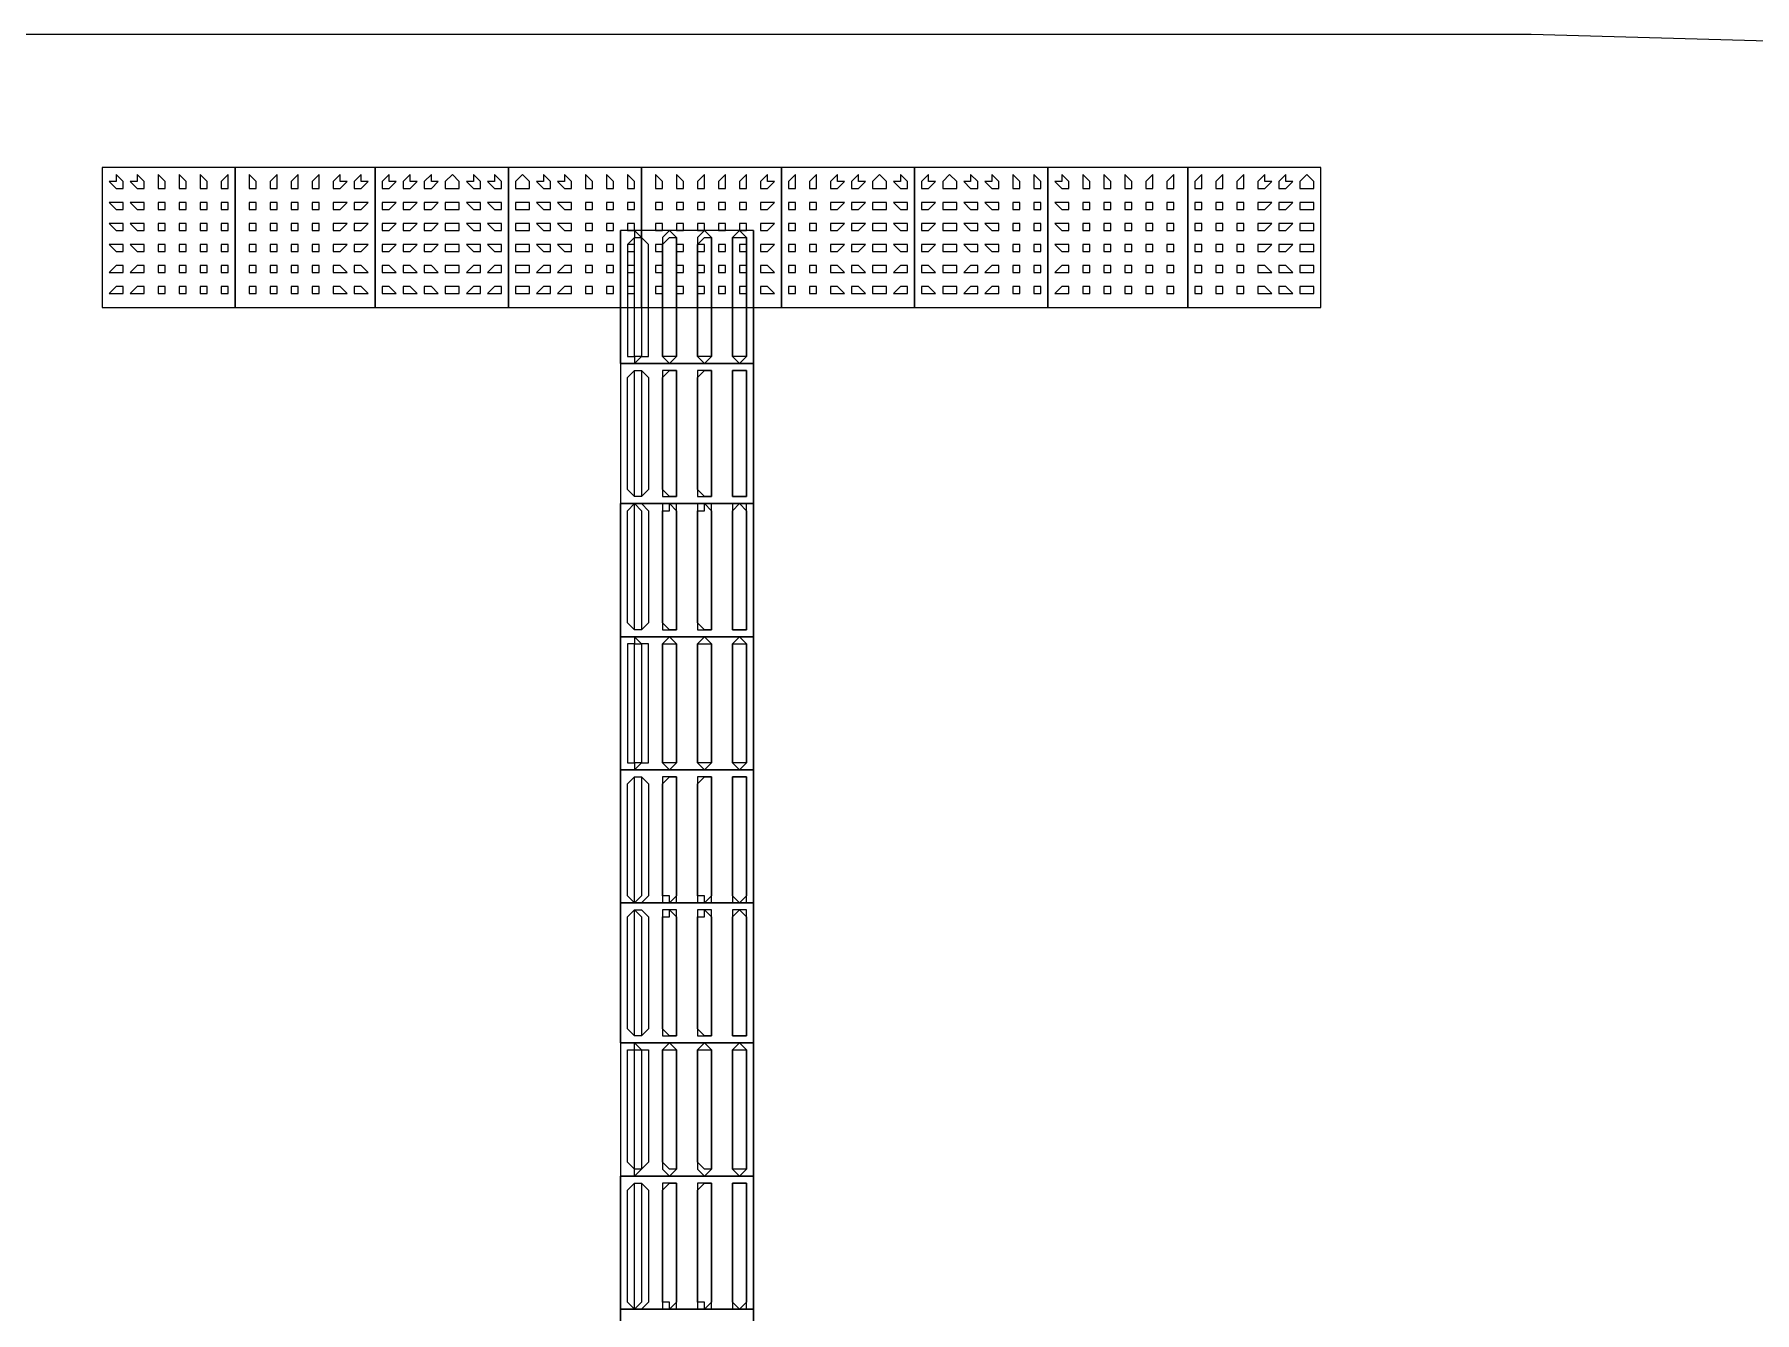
# Model space of a CAD drawing. Header units: millimetres. Extents: x -4011 to 126995, y -1911 to 106700.
# Drawn here: x 88715 to 92532, y 89821 to 92658 of the extents above; entities that cross this region are included whole.
import ezdxf

# ---------------------------------------------------------------- set-up
doc = ezdxf.new("R2010")
doc.units = ezdxf.units.MM
doc.layers.add('PDF_형상', color=7, linetype='Continuous')

msp = doc.modelspace()

# ---------------------------------------------------------------- linework, layer by layer
at = {"layer": 'PDF_형상', "lineweight": 5}
for points in [[(121803.1, 92456), (99124.3, 92456), (92036.3, 92658), (62751.3, 92658)], [(90310.9, 92222.8), (90310.9, 91927.5), (90015.5, 91927.5), (90015.5, 92222.8)], [(90310.9, 91927.5), (90310.9, 91616.6), (90310.9, 91321.2), (90015.5, 91321.2), (90015.5, 91616.6)], [(90015.5, 91927.5), (90015.5, 91616.6), (90310.9, 91616.6)], [(90310.9, 91321.2), (90310.9, 91025.9), (90015.5, 91025.9), (90015.5, 91321.2)], [(90310.9, 91025.9), (90310.9, 90730.6), (90015.5, 90730.6), (90015.5, 91025.9)], [(90310.9, 90730.6), (90310.9, 90419.7), (90015.5, 90419.7), (90015.5, 90730.6)], [(90310.9, 90419.7), (90310.9, 90124.4), (90310.9, 89829), (90015.5, 89829), (90015.5, 90124.4)], [(90015.5, 90419.7), (90015.5, 90124.4), (90310.9, 90124.4)], [(90310.9, 89829), (90310.9, 89518.1), (90015.5, 89518.1), (90015.5, 89829)]]:
    msp.add_lwpolyline(points, dxfattribs=at)
for points in [[(88865.3, 92051.8), (89160.6, 92051.8), (89160.6, 92362.7), (88865.3, 92362.7)], [(88911.9, 92331.6), (88896.4, 92347.1), (88896.4, 92331.6), (88880.8, 92331.6), (88896.4, 92316.1), (88911.9, 92316.1)], [(88958.5, 92331.6), (88943, 92347.1), (88943, 92331.6), (88927.5, 92331.6), (88943, 92316.1), (88958.5, 92316.1)], [(89005.2, 92331.6), (88989.6, 92347.1), (88989.6, 92331.6), (88989.6, 92316.1), (89005.2, 92316.1)], [(89051.8, 92331.6), (89036.3, 92347.1), (89036.3, 92331.6), (89036.3, 92316.1), (89051.8, 92316.1)], [(89098.4, 92331.6), (89082.9, 92347.1), (89082.9, 92331.6), (89082.9, 92316.1), (89098.4, 92316.1)], [(89145.1, 92331.6), (89145.1, 92347.1), (89129.5, 92331.6), (89129.5, 92316.1), (89145.1, 92316.1)], [(89160.6, 92051.8), (89471.5, 92051.8), (89471.5, 92362.7), (89160.6, 92362.7)], [(89207.2, 92331.6), (89191.7, 92347.1), (89191.7, 92331.6), (89191.7, 92316.1), (89207.2, 92316.1)], [(89253.9, 92331.6), (89253.9, 92347.1), (89238.3, 92331.6), (89238.3, 92316.1), (89253.9, 92316.1)], [(89300.5, 92331.6), (89300.5, 92347.1), (89285, 92331.6), (89285, 92316.1), (89300.5, 92316.1)], [(89347.1, 92331.6), (89347.1, 92347.1), (89331.6, 92331.6), (89331.6, 92316.1), (89347.1, 92316.1)], [(89409.3, 92331.6), (89393.8, 92331.6), (89393.8, 92347.1), (89378.2, 92331.6), (89378.2, 92316.1), (89393.8, 92316.1)], [(89456, 92331.6), (89440.4, 92331.6), (89440.4, 92347.1), (89424.9, 92331.6), (89424.9, 92316.1), (89440.4, 92316.1)], [(89471.5, 92051.8), (89766.8, 92051.8), (89766.8, 92362.7), (89471.5, 92362.7)], [(89518.1, 92331.6), (89502.6, 92331.6), (89502.6, 92347.1), (89487, 92331.6), (89487, 92316.1), (89502.6, 92316.1)], [(89564.8, 92331.6), (89549.2, 92331.6), (89549.2, 92347.1), (89533.7, 92331.6), (89533.7, 92316.1), (89549.2, 92316.1)], [(89611.4, 92331.6), (89595.9, 92331.6), (89595.9, 92347.1), (89580.3, 92331.6), (89580.3, 92316.1), (89595.9, 92316.1)], [(89658, 92331.6), (89642.5, 92347.1), (89626.9, 92331.6), (89626.9, 92316.1), (89642.5, 92316.1), (89658, 92316.1)], [(89704.7, 92331.6), (89689.1, 92347.1), (89689.1, 92331.6), (89673.6, 92331.6), (89689.1, 92316.1), (89704.7, 92316.1)], [(89751.3, 92331.6), (89735.7, 92347.1), (89735.7, 92331.6), (89720.2, 92331.6), (89735.7, 92316.1), (89751.3, 92316.1)], [(89766.8, 92051.8), (90062.2, 92051.8), (90062.2, 92362.7), (89766.8, 92362.7)], [(89813.5, 92331.6), (89797.9, 92347.1), (89782.4, 92331.6), (89782.4, 92316.1), (89797.9, 92316.1), (89813.5, 92316.1)], [(89860.1, 92331.6), (89844.6, 92347.1), (89844.6, 92331.6), (89829, 92331.6), (89844.6, 92316.1), (89860.1, 92316.1)], [(89906.7, 92331.6), (89891.2, 92347.1), (89891.2, 92331.6), (89875.6, 92331.6), (89891.2, 92316.1), (89906.7, 92316.1)], [(89953.4, 92331.6), (89937.8, 92347.1), (89937.8, 92331.6), (89937.8, 92316.1), (89953.4, 92316.1)], [(90000, 92331.6), (89984.5, 92347.1), (89984.5, 92331.6), (89984.5, 92316.1), (90000, 92316.1)], [(90046.6, 92331.6), (90031.1, 92347.1), (90031.1, 92331.6), (90031.1, 92316.1), (90046.6, 92316.1)], [(90062.2, 92051.8), (90373.1, 92051.8), (90373.1, 92362.7), (90062.2, 92362.7)], [(90108.8, 92331.6), (90093.3, 92347.1), (90093.3, 92331.6), (90093.3, 92316.1), (90108.8, 92316.1)], [(90155.4, 92331.6), (90139.9, 92347.1), (90139.9, 92331.6), (90139.9, 92316.1), (90155.4, 92316.1)], [(90202.1, 92331.6), (90202.1, 92347.1), (90186.5, 92331.6), (90186.5, 92316.1), (90202.1, 92316.1)], [(90248.7, 92331.6), (90248.7, 92347.1), (90233.2, 92331.6), (90233.2, 92316.1), (90248.7, 92316.1)], [(90295.3, 92331.6), (90295.3, 92347.1), (90279.8, 92331.6), (90279.8, 92316.1), (90295.3, 92316.1)], [(90357.5, 92331.6), (90342, 92331.6), (90342, 92347.1), (90326.4, 92331.6), (90326.4, 92316.1), (90342, 92316.1)], [(90373.1, 92051.8), (90668.4, 92051.8), (90668.4, 92362.7), (90373.1, 92362.7)], [(90404.1, 92331.6), (90404.1, 92347.1), (90388.6, 92331.6), (90388.6, 92316.1), (90404.1, 92316.1)], [(90450.8, 92331.6), (90450.8, 92347.1), (90435.2, 92331.6), (90435.2, 92316.1), (90450.8, 92316.1)], [(90513, 92331.6), (90497.4, 92331.6), (90497.4, 92347.1), (90481.9, 92331.6), (90481.9, 92316.1), (90497.4, 92316.1)], [(90559.6, 92331.6), (90544, 92331.6), (90544, 92347.1), (90528.5, 92331.6), (90528.5, 92316.1), (90544, 92316.1)], [(90606.2, 92331.6), (90590.7, 92347.1), (90575.1, 92331.6), (90575.1, 92316.1), (90590.7, 92316.1), (90606.2, 92316.1)], [(90652.8, 92331.6), (90637.3, 92347.1), (90637.3, 92331.6), (90621.8, 92331.6), (90637.3, 92316.1), (90652.8, 92316.1)], [(90668.4, 92051.8), (90963.7, 92051.8), (90963.7, 92362.7), (90668.4, 92362.7)], [(90715, 92331.6), (90699.5, 92331.6), (90699.5, 92347.1), (90683.9, 92331.6), (90683.9, 92316.1), (90699.5, 92316.1)], [(90761.7, 92331.6), (90746.1, 92347.1), (90730.6, 92331.6), (90730.6, 92316.1), (90746.1, 92316.1), (90761.7, 92316.1)], [(90808.3, 92331.6), (90792.7, 92347.1), (90792.7, 92331.6), (90777.2, 92331.6), (90792.7, 92316.1), (90808.3, 92316.1)], [(90854.9, 92331.6), (90839.4, 92347.1), (90839.4, 92331.6), (90823.8, 92331.6), (90839.4, 92316.1), (90854.9, 92316.1)], [(90901.6, 92331.6), (90886, 92347.1), (90886, 92331.6), (90886, 92316.1), (90901.6, 92316.1)], [(90948.2, 92331.6), (90932.6, 92347.1), (90932.6, 92331.6), (90932.6, 92316.1), (90948.2, 92316.1)], [(90963.7, 92051.8), (91274.6, 92051.8), (91274.6, 92362.7), (90963.7, 92362.7)], [(91010.4, 92331.6), (90994.8, 92347.1), (90994.8, 92331.6), (90979.3, 92331.6), (90994.8, 92316.1), (91010.4, 92316.1)], [(91057, 92331.6), (91041.5, 92347.1), (91041.5, 92331.6), (91041.5, 92316.1), (91057, 92316.1)], [(91103.6, 92331.6), (91088.1, 92347.1), (91088.1, 92331.6), (91088.1, 92316.1), (91103.6, 92316.1)], [(91150.3, 92331.6), (91134.7, 92347.1), (91134.7, 92331.6), (91134.7, 92316.1), (91150.3, 92316.1)], [(91196.9, 92331.6), (91196.9, 92347.1), (91181.3, 92331.6), (91181.3, 92316.1), (91196.9, 92316.1)], [(91243.5, 92331.6), (91243.5, 92347.1), (91228, 92331.6), (91228, 92316.1), (91243.5, 92316.1)], [(91274.6, 92051.8), (91569.9, 92051.8), (91569.9, 92362.7), (91274.6, 92362.7)], [(91305.7, 92331.6), (91305.7, 92347.1), (91290.2, 92331.6), (91290.2, 92316.1), (91305.7, 92316.1)], [(91352.3, 92331.6), (91352.3, 92347.1), (91336.8, 92331.6), (91336.8, 92316.1), (91352.3, 92316.1)], [(91399, 92331.6), (91399, 92347.1), (91383.4, 92331.6), (91383.4, 92316.1), (91399, 92316.1)], [(91461.1, 92331.6), (91445.6, 92331.6), (91445.6, 92347.1), (91430.1, 92331.6), (91430.1, 92316.1), (91445.6, 92316.1)], [(91507.8, 92331.6), (91492.2, 92331.6), (91492.2, 92347.1), (91476.7, 92331.6), (91476.7, 92316.1), (91492.2, 92316.1)], [(91554.4, 92331.6), (91538.9, 92347.1), (91523.3, 92331.6), (91523.3, 92316.1), (91538.9, 92316.1), (91554.4, 92316.1)], [(88911.9, 92285), (88896.4, 92285), (88880.8, 92285), (88896.4, 92269.4), (88911.9, 92269.4)], [(88958.5, 92285), (88943, 92285), (88927.5, 92285), (88943, 92269.4), (88958.5, 92269.4)], [(89005.2, 92285), (88989.6, 92285), (88989.6, 92269.4), (89005.2, 92269.4)], [(89051.8, 92285), (89036.3, 92285), (89036.3, 92269.4), (89051.8, 92269.4)], [(89098.4, 92285), (89082.9, 92285), (89082.9, 92269.4), (89098.4, 92269.4)], [(89145.1, 92285), (89129.5, 92285), (89129.5, 92269.4), (89145.1, 92269.4)], [(89207.2, 92285), (89191.7, 92285), (89191.7, 92269.4), (89207.2, 92269.4)], [(89253.9, 92285), (89238.3, 92285), (89238.3, 92269.4), (89253.9, 92269.4)], [(89300.5, 92285), (89285, 92285), (89285, 92269.4), (89300.5, 92269.4)], [(89347.1, 92285), (89331.6, 92285), (89331.6, 92269.4), (89347.1, 92269.4)], [(89409.3, 92285), (89393.8, 92285), (89378.2, 92285), (89378.2, 92269.4), (89393.8, 92269.4)], [(89456, 92285), (89440.4, 92285), (89424.9, 92285), (89424.9, 92269.4), (89440.4, 92269.4)], [(89518.1, 92285), (89502.6, 92285), (89487, 92285), (89487, 92269.4), (89502.6, 92269.4)], [(89564.8, 92285), (89549.2, 92285), (89533.7, 92285), (89533.7, 92269.4), (89549.2, 92269.4)], [(89611.4, 92285), (89595.9, 92285), (89580.3, 92285), (89580.3, 92269.4), (89595.9, 92269.4)], [(89658, 92285), (89642.5, 92285), (89626.9, 92285), (89626.9, 92269.4), (89642.5, 92269.4), (89658, 92269.4)], [(89704.7, 92285), (89689.1, 92285), (89673.6, 92285), (89689.1, 92269.4), (89704.7, 92269.4)], [(89751.3, 92285), (89735.7, 92285), (89720.2, 92285), (89735.7, 92269.4), (89751.3, 92269.4)], [(89813.5, 92285), (89797.9, 92285), (89782.4, 92285), (89782.4, 92269.4), (89797.9, 92269.4), (89813.5, 92269.4)], [(89860.1, 92285), (89844.6, 92285), (89829, 92285), (89844.6, 92269.4), (89860.1, 92269.4)], [(89906.7, 92285), (89891.2, 92285), (89875.6, 92285), (89891.2, 92269.4), (89906.7, 92269.4)], [(89953.4, 92285), (89937.8, 92285), (89937.8, 92269.4), (89953.4, 92269.4)], [(90000, 92285), (89984.5, 92285), (89984.5, 92269.4), (90000, 92269.4)], [(90046.6, 92285), (90031.1, 92285), (90031.1, 92269.4), (90046.6, 92269.4)], [(90108.8, 92285), (90093.3, 92285), (90093.3, 92269.4), (90108.8, 92269.4)], [(90155.4, 92285), (90139.9, 92285), (90139.9, 92269.4), (90155.4, 92269.4)], [(90202.1, 92285), (90186.5, 92285), (90186.5, 92269.4), (90202.1, 92269.4)], [(90248.7, 92285), (90233.2, 92285), (90233.2, 92269.4), (90248.7, 92269.4)], [(90295.3, 92285), (90279.8, 92285), (90279.8, 92269.4), (90295.3, 92269.4)], [(90357.5, 92285), (90342, 92285), (90326.4, 92285), (90326.4, 92269.4), (90342, 92269.4)], [(90404.1, 92285), (90388.6, 92285), (90388.6, 92269.4), (90404.1, 92269.4)], [(90450.8, 92285), (90435.2, 92285), (90435.2, 92269.4), (90450.8, 92269.4)], [(90513, 92285), (90497.4, 92285), (90481.9, 92285), (90481.9, 92269.4), (90497.4, 92269.4)], [(90559.6, 92285), (90544, 92285), (90528.5, 92285), (90528.5, 92269.4), (90544, 92269.4)], [(90606.2, 92285), (90590.7, 92285), (90575.1, 92285), (90575.1, 92269.4), (90590.7, 92269.4), (90606.2, 92269.4)], [(90652.8, 92285), (90637.3, 92285), (90621.8, 92285), (90637.3, 92269.4), (90652.8, 92269.4)], [(90715, 92285), (90699.5, 92285), (90683.9, 92285), (90683.9, 92269.4), (90699.5, 92269.4)], [(90761.7, 92285), (90746.1, 92285), (90730.6, 92285), (90730.6, 92269.4), (90746.1, 92269.4), (90761.7, 92269.4)], [(90808.3, 92285), (90792.7, 92285), (90777.2, 92285), (90792.7, 92269.4), (90808.3, 92269.4)], [(90854.9, 92285), (90839.4, 92285), (90823.8, 92285), (90839.4, 92269.4), (90854.9, 92269.4)], [(90901.6, 92285), (90886, 92285), (90886, 92269.4), (90901.6, 92269.4)], [(90948.2, 92285), (90932.6, 92285), (90932.6, 92269.4), (90948.2, 92269.4)], [(91010.4, 92285), (90994.8, 92285), (90979.3, 92285), (90994.8, 92269.4), (91010.4, 92269.4)], [(91057, 92285), (91041.5, 92285), (91041.5, 92269.4), (91057, 92269.4)], [(91103.6, 92285), (91088.1, 92285), (91088.1, 92269.4), (91103.6, 92269.4)], [(91150.3, 92285), (91134.7, 92285), (91134.7, 92269.4), (91150.3, 92269.4)], [(91196.9, 92285), (91181.3, 92285), (91181.3, 92269.4), (91196.9, 92269.4)], [(91243.5, 92285), (91228, 92285), (91228, 92269.4), (91243.5, 92269.4)], [(91305.7, 92285), (91290.2, 92285), (91290.2, 92269.4), (91305.7, 92269.4)], [(91352.3, 92285), (91336.8, 92285), (91336.8, 92269.4), (91352.3, 92269.4)], [(91399, 92285), (91383.4, 92285), (91383.4, 92269.4), (91399, 92269.4)], [(91461.1, 92285), (91445.6, 92285), (91430.1, 92285), (91430.1, 92269.4), (91445.6, 92269.4)], [(91507.8, 92285), (91492.2, 92285), (91476.7, 92285), (91476.7, 92269.4), (91492.2, 92269.4)], [(91554.4, 92285), (91538.9, 92285), (91523.3, 92285), (91523.3, 92269.4), (91538.9, 92269.4), (91554.4, 92269.4)], [(88911.9, 92238.3), (88896.4, 92238.3), (88880.8, 92238.3), (88896.4, 92222.8), (88911.9, 92222.8)], [(88958.5, 92238.3), (88943, 92238.3), (88927.5, 92238.3), (88943, 92222.8), (88958.5, 92222.8)], [(89005.2, 92238.3), (88989.6, 92238.3), (88989.6, 92222.8), (89005.2, 92222.8)], [(89051.8, 92238.3), (89036.3, 92238.3), (89036.3, 92222.8), (89051.8, 92222.8)], [(89098.4, 92238.3), (89082.9, 92238.3), (89082.9, 92222.8), (89098.4, 92222.8)], [(89145.1, 92238.3), (89129.5, 92238.3), (89129.5, 92222.8), (89145.1, 92222.8)], [(89207.2, 92238.3), (89191.7, 92238.3), (89191.7, 92222.8), (89207.2, 92222.8)], [(89253.9, 92238.3), (89238.3, 92238.3), (89238.3, 92222.8), (89253.9, 92222.8)], [(89300.5, 92238.3), (89285, 92238.3), (89285, 92222.8), (89300.5, 92222.8)], [(89347.1, 92238.3), (89331.6, 92238.3), (89331.6, 92222.8), (89347.1, 92222.8)], [(89409.3, 92238.3), (89393.8, 92238.3), (89378.2, 92238.3), (89378.2, 92222.8), (89393.8, 92222.8)], [(89456, 92238.3), (89440.4, 92238.3), (89424.9, 92238.3), (89424.9, 92222.8), (89440.4, 92222.8)], [(89518.1, 92238.3), (89502.6, 92238.3), (89487, 92238.3), (89487, 92222.8), (89502.6, 92222.8)], [(89564.8, 92238.3), (89549.2, 92238.3), (89533.7, 92238.3), (89533.7, 92222.8), (89549.2, 92222.8)], [(89611.4, 92238.3), (89595.9, 92238.3), (89580.3, 92238.3), (89580.3, 92222.8), (89595.9, 92222.8)], [(89658, 92238.3), (89642.5, 92238.3), (89626.9, 92238.3), (89626.9, 92222.8), (89642.5, 92222.8), (89658, 92222.8)], [(89704.7, 92238.3), (89689.1, 92238.3), (89673.6, 92238.3), (89689.1, 92222.8), (89704.7, 92222.8)], [(89751.3, 92238.3), (89735.7, 92238.3), (89720.2, 92238.3), (89735.7, 92222.8), (89751.3, 92222.8)], [(89813.5, 92238.3), (89797.9, 92238.3), (89782.4, 92238.3), (89782.4, 92222.8), (89797.9, 92222.8), (89813.5, 92222.8)], [(89860.1, 92238.3), (89844.6, 92238.3), (89829, 92238.3), (89844.6, 92222.8), (89860.1, 92222.8)], [(89906.7, 92238.3), (89891.2, 92238.3), (89875.6, 92238.3), (89891.2, 92222.8), (89906.7, 92222.8)], [(89953.4, 92238.3), (89937.8, 92238.3), (89937.8, 92222.8), (89953.4, 92222.8)], [(90000, 92238.3), (89984.5, 92238.3), (89984.5, 92222.8), (90000, 92222.8)], [(90046.6, 92238.3), (90031.1, 92238.3), (90031.1, 92222.8), (90046.6, 92222.8)], [(90108.8, 92238.3), (90093.3, 92238.3), (90093.3, 92222.8), (90108.8, 92222.8)], [(90155.4, 92238.3), (90139.9, 92238.3), (90139.9, 92222.8), (90155.4, 92222.8)], [(90202.1, 92238.3), (90186.5, 92238.3), (90186.5, 92222.8), (90202.1, 92222.8)], [(90248.7, 92238.3), (90233.2, 92238.3), (90233.2, 92222.8), (90248.7, 92222.8)], [(90295.3, 92238.3), (90279.8, 92238.3), (90279.8, 92222.8), (90295.3, 92222.8)], [(90357.5, 92238.3), (90342, 92238.3), (90326.4, 92238.3), (90326.4, 92222.8), (90342, 92222.8)], [(90404.1, 92238.3), (90388.6, 92238.3), (90388.6, 92222.8), (90404.1, 92222.8)], [(90450.8, 92238.3), (90435.2, 92238.3), (90435.2, 92222.8), (90450.8, 92222.8)], [(90513, 92238.3), (90497.4, 92238.3), (90481.9, 92238.3), (90481.9, 92222.8), (90497.4, 92222.8)], [(90559.6, 92238.3), (90544, 92238.3), (90528.5, 92238.3), (90528.5, 92222.8), (90544, 92222.8)], [(90606.2, 92238.3), (90590.7, 92238.3), (90575.1, 92238.3), (90575.1, 92222.8), (90590.7, 92222.8), (90606.2, 92222.8)], [(90652.8, 92238.3), (90637.3, 92238.3), (90621.8, 92238.3), (90637.3, 92222.8), (90652.8, 92222.8)], [(90715, 92238.3), (90699.5, 92238.3), (90683.9, 92238.3), (90683.9, 92222.8), (90699.5, 92222.8)], [(90761.7, 92238.3), (90746.1, 92238.3), (90730.6, 92238.3), (90730.6, 92222.8), (90746.1, 92222.8), (90761.7, 92222.8)], [(90808.3, 92238.3), (90792.7, 92238.3), (90777.2, 92238.3), (90792.7, 92222.8), (90808.3, 92222.8)], [(90854.9, 92238.3), (90839.4, 92238.3), (90823.8, 92238.3), (90839.4, 92222.8), (90854.9, 92222.8)], [(90901.6, 92238.3), (90886, 92238.3), (90886, 92222.8), (90901.6, 92222.8)], [(90948.2, 92238.3), (90932.6, 92238.3), (90932.6, 92222.8), (90948.2, 92222.8)], [(91010.4, 92238.3), (90994.8, 92238.3), (90979.3, 92238.3), (90994.8, 92222.8), (91010.4, 92222.8)], [(91057, 92238.3), (91041.5, 92238.3), (91041.5, 92222.8), (91057, 92222.8)], [(91103.6, 92238.3), (91088.1, 92238.3), (91088.1, 92222.8), (91103.6, 92222.8)], [(91150.3, 92238.3), (91134.7, 92238.3), (91134.7, 92222.8), (91150.3, 92222.8)], [(91196.9, 92238.3), (91181.3, 92238.3), (91181.3, 92222.8), (91196.9, 92222.8)], [(91243.5, 92238.3), (91228, 92238.3), (91228, 92222.8), (91243.5, 92222.8)], [(91305.7, 92238.3), (91290.2, 92238.3), (91290.2, 92222.8), (91305.7, 92222.8)], [(91352.3, 92238.3), (91336.8, 92238.3), (91336.8, 92222.8), (91352.3, 92222.8)], [(91399, 92238.3), (91383.4, 92238.3), (91383.4, 92222.8), (91399, 92222.8)], [(91461.1, 92238.3), (91445.6, 92238.3), (91430.1, 92238.3), (91430.1, 92222.8), (91445.6, 92222.8)], [(91507.8, 92238.3), (91492.2, 92238.3), (91476.7, 92238.3), (91476.7, 92222.8), (91492.2, 92222.8)], [(91554.4, 92238.3), (91538.9, 92238.3), (91523.3, 92238.3), (91523.3, 92222.8), (91538.9, 92222.8), (91554.4, 92222.8)], [(88911.9, 92191.7), (88896.4, 92191.7), (88880.8, 92191.7), (88896.4, 92176.2), (88911.9, 92176.2)], [(88958.5, 92191.7), (88943, 92191.7), (88927.5, 92191.7), (88943, 92176.2), (88958.5, 92176.2)], [(89005.2, 92191.7), (88989.6, 92191.7), (88989.6, 92176.2), (89005.2, 92176.2)], [(89051.8, 92191.7), (89036.3, 92191.7), (89036.3, 92176.2), (89051.8, 92176.2)], [(89098.4, 92191.7), (89082.9, 92191.7), (89082.9, 92176.2), (89098.4, 92176.2)], [(89145.1, 92191.7), (89129.5, 92191.7), (89129.5, 92176.2), (89145.1, 92176.2)], [(89207.2, 92191.7), (89191.7, 92191.7), (89191.7, 92176.2), (89207.2, 92176.2)], [(89253.9, 92191.7), (89238.3, 92191.7), (89238.3, 92176.2), (89253.9, 92176.2)], [(89300.5, 92191.7), (89285, 92191.7), (89285, 92176.2), (89300.5, 92176.2)], [(89347.1, 92191.7), (89331.6, 92191.7), (89331.6, 92176.2), (89347.1, 92176.2)], [(89409.3, 92191.7), (89393.8, 92191.7), (89378.2, 92191.7), (89378.2, 92176.2), (89393.8, 92176.2)], [(89456, 92191.7), (89440.4, 92191.7), (89424.9, 92191.7), (89424.9, 92176.2), (89440.4, 92176.2)], [(89518.1, 92191.7), (89502.6, 92191.7), (89487, 92191.7), (89487, 92176.2), (89502.6, 92176.2)], [(89564.8, 92191.7), (89549.2, 92191.7), (89533.7, 92191.7), (89533.7, 92176.2), (89549.2, 92176.2)], [(89611.4, 92191.7), (89595.9, 92191.7), (89580.3, 92191.7), (89580.3, 92176.2), (89595.9, 92176.2)], [(89658, 92191.7), (89642.5, 92191.7), (89626.9, 92191.7), (89626.9, 92176.2), (89642.5, 92176.2), (89658, 92176.2)], [(89704.7, 92191.7), (89689.1, 92191.7), (89673.6, 92191.7), (89689.1, 92176.2), (89704.7, 92176.2)], [(89751.3, 92191.7), (89735.7, 92191.7), (89720.2, 92191.7), (89735.7, 92176.2), (89751.3, 92176.2)], [(89813.5, 92191.7), (89797.9, 92191.7), (89782.4, 92191.7), (89782.4, 92176.2), (89797.9, 92176.2), (89813.5, 92176.2)], [(89860.1, 92191.7), (89844.6, 92191.7), (89829, 92191.7), (89844.6, 92176.2), (89860.1, 92176.2)], [(89906.7, 92191.7), (89891.2, 92191.7), (89875.6, 92191.7), (89891.2, 92176.2), (89906.7, 92176.2)], [(89953.4, 92191.7), (89937.8, 92191.7), (89937.8, 92176.2), (89953.4, 92176.2)], [(90000, 92191.7), (89984.5, 92191.7), (89984.5, 92176.2), (90000, 92176.2)], [(90015.5, 91927.5), (90310.9, 91927.5), (90310.9, 92222.8), (90015.5, 92222.8)], [(90062.2, 91943), (90046.6, 91943), (90046.6, 91927.5), (90062.2, 91943), (90077.7, 91943), (90077.7, 92191.7), (90062.2, 92207.2), (90046.6, 92222.8), (90046.6, 92207.2), (90031.1, 92191.7), (90031.1, 91943), (90046.6, 91943), (90046.6, 92191.7), (90046.6, 92207.2), (90062.2, 92207.2), (90062.2, 92191.7)], [(90046.6, 92191.7), (90031.1, 92191.7), (90031.1, 92176.2), (90046.6, 92176.2)], [(90108.8, 92191.7), (90093.3, 92191.7), (90093.3, 92176.2), (90108.8, 92176.2)], [(90108.8, 92191.7), (90124.3, 92207.2), (90139.9, 92207.2), (90139.9, 92191.7), (90139.9, 92207.2), (90124.3, 92222.8), (90108.8, 92207.2)], [(90139.9, 91943), (90124.3, 91943), (90108.8, 91943), (90108.8, 92191.7), (90108.8, 91943), (90124.3, 91927.5), (90139.9, 91943), (90139.9, 92191.7)], [(90155.4, 92191.7), (90139.9, 92191.7), (90139.9, 92176.2), (90155.4, 92176.2)], [(90186.5, 92191.7), (90202.1, 92207.2), (90217.6, 92207.2), (90217.6, 92191.7), (90217.6, 92207.2), (90202.1, 92222.8), (90186.5, 92207.2)], [(90217.6, 91943), (90202.1, 91943), (90186.5, 91943), (90186.5, 92191.7), (90186.5, 91943), (90202.1, 91927.5), (90217.6, 91943), (90217.6, 92191.7)], [(90202.1, 92191.7), (90186.5, 92191.7), (90186.5, 92176.2), (90202.1, 92176.2)], [(90248.7, 92191.7), (90233.2, 92191.7), (90233.2, 92176.2), (90248.7, 92176.2)], [(90264.2, 92191.7), (90264.2, 92207.2), (90279.8, 92207.2), (90295.3, 92207.2), (90295.3, 92191.7), (90295.3, 92207.2), (90279.8, 92222.8), (90264.2, 92207.2)], [(90295.3, 91943), (90279.8, 91943), (90264.2, 91943), (90264.2, 92191.7), (90264.2, 91943), (90279.8, 91927.5), (90295.3, 91943), (90295.3, 92191.7)], [(90295.3, 92191.7), (90279.8, 92191.7), (90279.8, 92176.2), (90295.3, 92176.2)], [(90357.5, 92191.7), (90342, 92191.7), (90326.4, 92191.7), (90326.4, 92176.2), (90342, 92176.2)], [(90404.1, 92191.7), (90388.6, 92191.7), (90388.6, 92176.2), (90404.1, 92176.2)], [(90450.8, 92191.7), (90435.2, 92191.7), (90435.2, 92176.2), (90450.8, 92176.2)], [(90513, 92191.7), (90497.4, 92191.7), (90481.9, 92191.7), (90481.9, 92176.2), (90497.4, 92176.2)], [(90559.6, 92191.7), (90544, 92191.7), (90528.5, 92191.7), (90528.5, 92176.2), (90544, 92176.2)], [(90606.2, 92191.7), (90590.7, 92191.7), (90575.1, 92191.7), (90575.1, 92176.2), (90590.7, 92176.2), (90606.2, 92176.2)], [(90652.8, 92191.7), (90637.3, 92191.7), (90621.8, 92191.7), (90637.3, 92176.2), (90652.8, 92176.2)], [(90715, 92191.7), (90699.5, 92191.7), (90683.9, 92191.7), (90683.9, 92176.2), (90699.5, 92176.2)], [(90761.7, 92191.7), (90746.1, 92191.7), (90730.6, 92191.7), (90730.6, 92176.2), (90746.1, 92176.2), (90761.7, 92176.2)], [(90808.3, 92191.7), (90792.7, 92191.7), (90777.2, 92191.7), (90792.7, 92176.2), (90808.3, 92176.2)], [(90854.9, 92191.7), (90839.4, 92191.7), (90823.8, 92191.7), (90839.4, 92176.2), (90854.9, 92176.2)], [(90901.6, 92191.7), (90886, 92191.7), (90886, 92176.2), (90901.6, 92176.2)], [(90948.2, 92191.7), (90932.6, 92191.7), (90932.6, 92176.2), (90948.2, 92176.2)], [(91010.4, 92191.7), (90994.8, 92191.7), (90979.3, 92191.7), (90994.8, 92176.2), (91010.4, 92176.2)], [(91057, 92191.7), (91041.5, 92191.7), (91041.5, 92176.2), (91057, 92176.2)], [(91103.6, 92191.7), (91088.1, 92191.7), (91088.1, 92176.2), (91103.6, 92176.2)], [(91150.3, 92191.7), (91134.7, 92191.7), (91134.7, 92176.2), (91150.3, 92176.2)], [(91196.9, 92191.7), (91181.3, 92191.7), (91181.3, 92176.2), (91196.9, 92176.2)], [(91243.5, 92191.7), (91228, 92191.7), (91228, 92176.2), (91243.5, 92176.2)], [(91305.7, 92191.7), (91290.2, 92191.7), (91290.2, 92176.2), (91305.7, 92176.2)], [(91352.3, 92191.7), (91336.8, 92191.7), (91336.8, 92176.2), (91352.3, 92176.2)], [(91399, 92191.7), (91383.4, 92191.7), (91383.4, 92176.2), (91399, 92176.2)], [(91461.1, 92191.7), (91445.6, 92191.7), (91430.1, 92191.7), (91430.1, 92176.2), (91445.6, 92176.2)], [(91507.8, 92191.7), (91492.2, 92191.7), (91476.7, 92191.7), (91476.7, 92176.2), (91492.2, 92176.2)], [(91554.4, 92191.7), (91538.9, 92191.7), (91523.3, 92191.7), (91523.3, 92176.2), (91538.9, 92176.2), (91554.4, 92176.2)], [(88911.9, 92129.5), (88911.9, 92145.1), (88896.4, 92145.1), (88880.8, 92129.5), (88896.4, 92129.5)], [(88958.5, 92129.5), (88958.5, 92145.1), (88943, 92145.1), (88927.5, 92129.5), (88943, 92129.5)], [(89005.2, 92129.5), (89005.2, 92145.1), (88989.6, 92145.1), (88989.6, 92129.5)], [(89051.8, 92129.5), (89051.8, 92145.1), (89036.3, 92145.1), (89036.3, 92129.5)], [(89098.4, 92129.5), (89098.4, 92145.1), (89082.9, 92145.1), (89082.9, 92129.5)], [(89145.1, 92129.5), (89145.1, 92145.1), (89129.5, 92145.1), (89129.5, 92129.5)], [(89207.2, 92129.5), (89207.2, 92145.1), (89191.7, 92145.1), (89191.7, 92129.5)], [(89253.9, 92129.5), (89253.9, 92145.1), (89238.3, 92145.1), (89238.3, 92129.5)], [(89300.5, 92129.5), (89300.5, 92145.1), (89285, 92145.1), (89285, 92129.5)], [(89347.1, 92129.5), (89347.1, 92145.1), (89331.6, 92145.1), (89331.6, 92129.5)], [(89409.3, 92129.5), (89393.8, 92145.1), (89378.2, 92145.1), (89378.2, 92129.5), (89393.8, 92129.5)], [(89456, 92129.5), (89440.4, 92145.1), (89424.9, 92145.1), (89424.9, 92129.5), (89440.4, 92129.5)], [(89518.1, 92129.5), (89502.6, 92145.1), (89487, 92145.1), (89487, 92129.5), (89502.6, 92129.5)], [(89564.8, 92129.5), (89549.2, 92145.1), (89533.7, 92145.1), (89533.7, 92129.5), (89549.2, 92129.5)], [(89611.4, 92129.5), (89595.9, 92145.1), (89580.3, 92145.1), (89580.3, 92129.5), (89595.9, 92129.5)], [(89658, 92129.5), (89658, 92145.1), (89642.5, 92145.1), (89626.9, 92145.1), (89626.9, 92129.5), (89642.5, 92129.5)], [(89704.7, 92129.5), (89704.7, 92145.1), (89689.1, 92145.1), (89673.6, 92129.5), (89689.1, 92129.5)], [(89751.3, 92129.5), (89751.3, 92145.1), (89735.7, 92145.1), (89720.2, 92129.5), (89735.7, 92129.5)], [(89813.5, 92129.5), (89813.5, 92145.1), (89797.9, 92145.1), (89782.4, 92145.1), (89782.4, 92129.5), (89797.9, 92129.5)], [(89860.1, 92129.5), (89860.1, 92145.1), (89844.6, 92145.1), (89829, 92129.5), (89844.6, 92129.5)], [(89906.7, 92129.5), (89906.7, 92145.1), (89891.2, 92145.1), (89875.6, 92129.5), (89891.2, 92129.5)], [(89953.4, 92129.5), (89953.4, 92145.1), (89937.8, 92145.1), (89937.8, 92129.5)], [(90000, 92129.5), (90000, 92145.1), (89984.5, 92145.1), (89984.5, 92129.5)], [(90046.6, 92129.5), (90046.6, 92145.1), (90031.1, 92145.1), (90031.1, 92129.5)], [(90108.8, 92129.5), (90108.8, 92145.1), (90093.3, 92145.1), (90093.3, 92129.5)], [(90155.4, 92129.5), (90155.4, 92145.1), (90139.9, 92145.1), (90139.9, 92129.5)], [(90202.1, 92129.5), (90202.1, 92145.1), (90186.5, 92145.1), (90186.5, 92129.5)], [(90248.7, 92129.5), (90248.7, 92145.1), (90233.2, 92145.1), (90233.2, 92129.5)], [(90295.3, 92129.5), (90295.3, 92145.1), (90279.8, 92145.1), (90279.8, 92129.5)], [(90357.5, 92129.5), (90342, 92145.1), (90326.4, 92145.1), (90326.4, 92129.5), (90342, 92129.5)], [(90404.1, 92129.5), (90404.1, 92145.1), (90388.6, 92145.1), (90388.6, 92129.5)], [(90450.8, 92129.5), (90450.8, 92145.1), (90435.2, 92145.1), (90435.2, 92129.5)], [(90513, 92129.5), (90497.4, 92145.1), (90481.9, 92145.1), (90481.9, 92129.5), (90497.4, 92129.5)], [(90559.6, 92129.5), (90544, 92145.1), (90528.5, 92145.1), (90528.5, 92129.5), (90544, 92129.5)], [(90606.2, 92129.5), (90606.2, 92145.1), (90590.7, 92145.1), (90575.1, 92145.1), (90575.1, 92129.5), (90590.7, 92129.5)], [(90652.8, 92129.5), (90652.8, 92145.1), (90637.3, 92145.1), (90621.8, 92129.5), (90637.3, 92129.5)], [(90715, 92129.5), (90699.5, 92145.1), (90683.9, 92145.1), (90683.9, 92129.5), (90699.5, 92129.5)], [(90761.7, 92129.5), (90761.7, 92145.1), (90746.1, 92145.1), (90730.6, 92145.1), (90730.6, 92129.5), (90746.1, 92129.5)], [(90808.3, 92129.5), (90808.3, 92145.1), (90792.7, 92145.1), (90777.2, 92129.5), (90792.7, 92129.5)], [(90854.9, 92129.5), (90854.9, 92145.1), (90839.4, 92145.1), (90823.8, 92129.5), (90839.4, 92129.5)], [(90901.6, 92129.5), (90901.6, 92145.1), (90886, 92145.1), (90886, 92129.5)], [(90948.2, 92129.5), (90948.2, 92145.1), (90932.6, 92145.1), (90932.6, 92129.5)], [(91010.4, 92129.5), (91010.4, 92145.1), (90994.8, 92145.1), (90979.3, 92129.5), (90994.8, 92129.5)], [(91057, 92129.5), (91057, 92145.1), (91041.5, 92145.1), (91041.5, 92129.5)], [(91103.6, 92129.5), (91103.6, 92145.1), (91088.1, 92145.1), (91088.1, 92129.5)], [(91150.3, 92129.5), (91150.3, 92145.1), (91134.7, 92145.1), (91134.7, 92129.5)], [(91196.9, 92129.5), (91196.9, 92145.1), (91181.3, 92145.1), (91181.3, 92129.5)], [(91243.5, 92129.5), (91243.5, 92145.1), (91228, 92145.1), (91228, 92129.5)], [(91305.7, 92129.5), (91305.7, 92145.1), (91290.2, 92145.1), (91290.2, 92129.5)], [(91352.3, 92129.5), (91352.3, 92145.1), (91336.8, 92145.1), (91336.8, 92129.5)], [(91399, 92129.5), (91399, 92145.1), (91383.4, 92145.1), (91383.4, 92129.5)], [(91461.1, 92129.5), (91445.6, 92145.1), (91430.1, 92145.1), (91430.1, 92129.5), (91445.6, 92129.5)], [(91507.8, 92129.5), (91492.2, 92145.1), (91476.7, 92145.1), (91476.7, 92129.5), (91492.2, 92129.5)], [(91554.4, 92129.5), (91554.4, 92145.1), (91538.9, 92145.1), (91523.3, 92145.1), (91523.3, 92129.5), (91538.9, 92129.5)], [(88911.9, 92082.9), (88911.9, 92098.4), (88896.4, 92098.4), (88880.8, 92082.9), (88896.4, 92082.9)], [(88958.5, 92082.9), (88958.5, 92098.4), (88943, 92098.4), (88927.5, 92082.9), (88943, 92082.9)], [(89005.2, 92082.9), (89005.2, 92098.4), (88989.6, 92098.4), (88989.6, 92082.9)], [(89051.8, 92082.9), (89051.8, 92098.4), (89036.3, 92098.4), (89036.3, 92082.9)], [(89098.4, 92082.9), (89098.4, 92098.4), (89082.9, 92098.4), (89082.9, 92082.9)], [(89145.1, 92082.9), (89145.1, 92098.4), (89129.5, 92098.4), (89129.5, 92082.9)], [(89207.2, 92082.9), (89207.2, 92098.4), (89191.7, 92098.4), (89191.7, 92082.9)], [(89253.9, 92082.9), (89253.9, 92098.4), (89238.3, 92098.4), (89238.3, 92082.9)], [(89300.5, 92082.9), (89300.5, 92098.4), (89285, 92098.4), (89285, 92082.9)], [(89347.1, 92082.9), (89347.1, 92098.4), (89331.6, 92098.4), (89331.6, 92082.9)], [(89409.3, 92082.9), (89393.8, 92098.4), (89378.2, 92098.4), (89378.2, 92082.9), (89393.8, 92082.9)], [(89456, 92082.9), (89440.4, 92098.4), (89424.9, 92098.4), (89424.9, 92082.9), (89440.4, 92082.9)], [(89518.1, 92082.9), (89502.6, 92098.4), (89487, 92098.4), (89487, 92082.9), (89502.6, 92082.9)], [(89564.8, 92082.9), (89549.2, 92098.4), (89533.7, 92098.4), (89533.7, 92082.9), (89549.2, 92082.9)], [(89611.4, 92082.9), (89595.9, 92098.4), (89580.3, 92098.4), (89580.3, 92082.9), (89595.9, 92082.9)], [(89658, 92082.9), (89658, 92098.4), (89642.5, 92098.4), (89626.9, 92098.4), (89626.9, 92082.9), (89642.5, 92082.9)], [(89704.7, 92082.9), (89704.7, 92098.4), (89689.1, 92098.4), (89673.6, 92082.9), (89689.1, 92082.9)], [(89751.3, 92082.9), (89751.3, 92098.4), (89735.7, 92098.4), (89720.2, 92082.9), (89735.7, 92082.9)], [(89813.5, 92082.9), (89813.5, 92098.4), (89797.9, 92098.4), (89782.4, 92098.4), (89782.4, 92082.9), (89797.9, 92082.9)], [(89860.1, 92082.9), (89860.1, 92098.4), (89844.6, 92098.4), (89829, 92082.9), (89844.6, 92082.9)], [(89906.7, 92082.9), (89906.7, 92098.4), (89891.2, 92098.4), (89875.6, 92082.9), (89891.2, 92082.9)], [(89953.4, 92082.9), (89953.4, 92098.4), (89937.8, 92098.4), (89937.8, 92082.9)], [(90000, 92082.9), (90000, 92098.4), (89984.5, 92098.4), (89984.5, 92082.9)], [(90046.6, 92082.9), (90046.6, 92098.4), (90031.1, 92098.4), (90031.1, 92082.9)], [(90108.8, 92082.9), (90108.8, 92098.4), (90093.3, 92098.4), (90093.3, 92082.9)], [(90155.4, 92082.9), (90155.4, 92098.4), (90139.9, 92098.4), (90139.9, 92082.9)], [(90202.1, 92082.9), (90202.1, 92098.4), (90186.5, 92098.4), (90186.5, 92082.9)], [(90248.7, 92082.9), (90248.7, 92098.4), (90233.2, 92098.4), (90233.2, 92082.9)], [(90295.3, 92082.9), (90295.3, 92098.4), (90279.8, 92098.4), (90279.8, 92082.9)], [(90357.5, 92082.9), (90342, 92098.4), (90326.4, 92098.4), (90326.4, 92082.9), (90342, 92082.9)], [(90404.1, 92082.9), (90404.1, 92098.4), (90388.6, 92098.4), (90388.6, 92082.9)], [(90450.8, 92082.9), (90450.8, 92098.4), (90435.2, 92098.4), (90435.2, 92082.9)], [(90513, 92082.9), (90497.4, 92098.4), (90481.9, 92098.4), (90481.9, 92082.9), (90497.4, 92082.9)], [(90559.6, 92082.9), (90544, 92098.4), (90528.5, 92098.4), (90528.5, 92082.9), (90544, 92082.9)], [(90606.2, 92082.9), (90606.2, 92098.4), (90590.7, 92098.4), (90575.1, 92098.4), (90575.1, 92082.9), (90590.7, 92082.9)], [(90652.8, 92082.9), (90652.8, 92098.4), (90637.3, 92098.4), (90621.8, 92082.9), (90637.3, 92082.9)], [(90715, 92082.9), (90699.5, 92098.4), (90683.9, 92098.4), (90683.9, 92082.9), (90699.5, 92082.9)], [(90761.7, 92082.9), (90761.7, 92098.4), (90746.1, 92098.4), (90730.6, 92098.4), (90730.6, 92082.9), (90746.1, 92082.9)], [(90808.3, 92082.9), (90808.3, 92098.4), (90792.7, 92098.4), (90777.2, 92082.9), (90792.7, 92082.9)], [(90854.9, 92082.9), (90854.9, 92098.4), (90839.4, 92098.4), (90823.8, 92082.9), (90839.4, 92082.9)], [(90901.6, 92082.9), (90901.6, 92098.4), (90886, 92098.4), (90886, 92082.9)], [(90948.2, 92082.9), (90948.2, 92098.4), (90932.6, 92098.4), (90932.6, 92082.9)], [(91010.4, 92082.9), (91010.4, 92098.4), (90994.8, 92098.4), (90979.3, 92082.9), (90994.8, 92082.9)], [(91057, 92082.9), (91057, 92098.4), (91041.5, 92098.4), (91041.5, 92082.9)], [(91103.6, 92082.9), (91103.6, 92098.4), (91088.1, 92098.4), (91088.1, 92082.9)], [(91150.3, 92082.9), (91150.3, 92098.4), (91134.7, 92098.4), (91134.7, 92082.9)], [(91196.9, 92082.9), (91196.9, 92098.4), (91181.3, 92098.4), (91181.3, 92082.9)], [(91243.5, 92082.9), (91243.5, 92098.4), (91228, 92098.4), (91228, 92082.9)], [(91305.7, 92082.9), (91305.7, 92098.4), (91290.2, 92098.4), (91290.2, 92082.9)], [(91352.3, 92082.9), (91352.3, 92098.4), (91336.8, 92098.4), (91336.8, 92082.9)], [(91399, 92082.9), (91399, 92098.4), (91383.4, 92098.4), (91383.4, 92082.9)], [(91461.1, 92082.9), (91445.6, 92098.4), (91430.1, 92098.4), (91430.1, 92082.9), (91445.6, 92082.9)], [(91507.8, 92082.9), (91492.2, 92098.4), (91476.7, 92098.4), (91476.7, 92082.9), (91492.2, 92082.9)], [(91554.4, 92082.9), (91554.4, 92098.4), (91538.9, 92098.4), (91523.3, 92098.4), (91523.3, 92082.9), (91538.9, 92082.9)], [(90015.5, 91616.6), (90310.9, 91616.6), (90310.9, 91927.5), (90015.5, 91927.5)], [(90031.1, 91896.4), (90046.6, 91911.9), (90062.2, 91911.9), (90077.7, 91896.4), (90077.7, 91647.7), (90062.2, 91632.1), (90046.6, 91632.1), (90031.1, 91647.7)], [(90046.6, 91896.4), (90046.6, 91911.9), (90062.2, 91911.9), (90062.2, 91896.4), (90062.2, 91647.7), (90062.2, 91632.1), (90046.6, 91632.1), (90046.6, 91647.7)], [(90108.8, 91896.4), (90124.3, 91911.9), (90139.9, 91911.9), (90139.9, 91896.4), (90139.9, 91911.9), (90124.3, 91911.9), (90108.8, 91911.9)], [(90139.9, 91647.7), (90139.9, 91632.1), (90124.3, 91632.1), (90108.8, 91647.7), (90108.8, 91896.4), (90108.8, 91647.7), (90108.8, 91632.1), (90124.3, 91632.1), (90139.9, 91632.1), (90139.9, 91647.7), (90139.9, 91896.4)], [(90186.5, 91896.4), (90202.1, 91911.9), (90217.6, 91911.9), (90217.6, 91896.4), (90217.6, 91911.9), (90202.1, 91911.9), (90186.5, 91911.9)], [(90217.6, 91647.7), (90217.6, 91632.1), (90202.1, 91632.1), (90186.5, 91647.7), (90186.5, 91896.4), (90186.5, 91647.7), (90186.5, 91632.1), (90202.1, 91632.1), (90217.6, 91632.1), (90217.6, 91647.7), (90217.6, 91896.4)], [(90264.2, 91896.4), (90264.2, 91911.9), (90279.8, 91911.9), (90295.3, 91911.9), (90295.3, 91896.4), (90295.3, 91911.9), (90279.8, 91911.9), (90264.2, 91911.9)], [(90295.3, 91647.7), (90295.3, 91632.1), (90279.8, 91632.1), (90264.2, 91632.1), (90264.2, 91647.7), (90264.2, 91896.4), (90264.2, 91647.7), (90264.2, 91632.1), (90279.8, 91632.1), (90295.3, 91632.1), (90295.3, 91647.7), (90295.3, 91896.4)], [(90015.5, 91321.2), (90310.9, 91321.2), (90310.9, 91616.6), (90015.5, 91616.6)], [(90031.1, 91601), (90046.6, 91616.6), (90062.2, 91616.6), (90077.7, 91601), (90077.7, 91352.3), (90062.2, 91336.8), (90046.6, 91336.8), (90031.1, 91352.3)], [(90046.6, 91601), (90046.6, 91616.6), (90062.2, 91601), (90062.2, 91352.3), (90062.2, 91336.8), (90046.6, 91336.8), (90046.6, 91352.3)], [(90108.8, 91601), (90124.3, 91601), (90124.3, 91616.6), (90139.9, 91601), (90139.9, 91616.6), (90124.3, 91616.6), (90108.8, 91616.6)], [(90186.5, 91601), (90202.1, 91601), (90202.1, 91616.6), (90217.6, 91601), (90217.6, 91616.6), (90202.1, 91616.6), (90186.5, 91616.6)], [(90264.2, 91601), (90279.8, 91616.6), (90295.3, 91601), (90295.3, 91616.6), (90279.8, 91616.6), (90264.2, 91616.6)], [(90139.9, 91352.3), (90139.9, 91336.8), (90124.3, 91336.8), (90108.8, 91352.3), (90108.8, 91601), (90108.8, 91352.3), (90108.8, 91336.8), (90124.3, 91336.8), (90139.9, 91336.8), (90139.9, 91352.3), (90139.9, 91601)], [(90217.6, 91352.3), (90217.6, 91336.8), (90202.1, 91336.8), (90186.5, 91352.3), (90186.5, 91601), (90186.5, 91352.3), (90186.5, 91336.8), (90202.1, 91336.8), (90217.6, 91336.8), (90217.6, 91352.3), (90217.6, 91601)], [(90295.3, 91352.3), (90295.3, 91336.8), (90279.8, 91336.8), (90264.2, 91336.8), (90264.2, 91352.3), (90264.2, 91601), (90264.2, 91352.3), (90264.2, 91336.8), (90279.8, 91336.8), (90295.3, 91336.8), (90295.3, 91352.3), (90295.3, 91601)], [(90015.5, 91025.9), (90310.9, 91025.9), (90310.9, 91321.2), (90015.5, 91321.2)], [(90062.2, 91041.4), (90046.6, 91041.4), (90046.6, 91025.9), (90062.2, 91041.4), (90077.7, 91041.4), (90077.7, 91305.7), (90062.2, 91305.7), (90046.6, 91321.2), (90046.6, 91305.7), (90031.1, 91305.7), (90031.1, 91041.4), (90046.6, 91041.4), (90046.6, 91305.7), (90062.2, 91305.7)], [(90108.8, 91305.7), (90124.3, 91305.7), (90139.9, 91305.7), (90124.3, 91321.2)], [(90186.5, 91305.7), (90202.1, 91305.7), (90217.6, 91305.7), (90202.1, 91321.2)], [(90264.2, 91305.7), (90279.8, 91305.7), (90295.3, 91305.7), (90279.8, 91321.2)], [(90139.9, 91041.4), (90124.3, 91041.4), (90108.8, 91041.4), (90108.8, 91305.7), (90108.8, 91041.4), (90124.3, 91025.9), (90139.9, 91041.4), (90139.9, 91305.7)], [(90217.6, 91041.4), (90202.1, 91041.4), (90186.5, 91041.4), (90186.5, 91305.7), (90186.5, 91041.4), (90202.1, 91025.9), (90217.6, 91041.4), (90217.6, 91305.7)], [(90295.3, 91041.4), (90279.8, 91041.4), (90264.2, 91041.4), (90264.2, 91305.7), (90264.2, 91041.4), (90279.8, 91025.9), (90295.3, 91041.4), (90295.3, 91305.7)], [(90015.5, 90730.6), (90310.9, 90730.6), (90310.9, 91025.9), (90015.5, 91025.9)], [(90031.1, 90994.8), (90046.6, 91010.4), (90062.2, 91010.4), (90077.7, 90994.8), (90077.7, 90746.1), (90062.2, 90730.6), (90046.6, 90730.6), (90031.1, 90746.1)], [(90046.6, 90994.8), (90046.6, 91010.4), (90062.2, 91010.4), (90062.2, 90994.8), (90062.2, 90746.1), (90046.6, 90730.6), (90046.6, 90746.1)], [(90108.8, 90994.8), (90124.3, 91010.4), (90139.9, 91010.4), (90139.9, 90994.8), (90139.9, 91010.4), (90124.3, 91010.4), (90108.8, 91010.4)], [(90186.5, 90994.8), (90202.1, 91010.4), (90217.6, 91010.4), (90217.6, 90994.8), (90217.6, 91010.4), (90202.1, 91010.4), (90186.5, 91010.4)], [(90264.2, 90994.8), (90264.2, 91010.4), (90279.8, 91010.4), (90295.3, 91010.4), (90295.3, 90994.8), (90295.3, 91010.4), (90279.8, 91010.4), (90264.2, 91010.4)], [(90139.9, 90746.1), (90124.3, 90730.6), (90124.3, 90746.1), (90108.8, 90746.1), (90108.8, 90994.8), (90108.8, 90746.1), (90108.8, 90730.6), (90124.3, 90730.6), (90139.9, 90730.6), (90139.9, 90746.1), (90139.9, 90994.8)], [(90217.6, 90746.1), (90202.1, 90730.6), (90202.1, 90746.1), (90186.5, 90746.1), (90186.5, 90994.8), (90186.5, 90746.1), (90186.5, 90730.6), (90202.1, 90730.6), (90217.6, 90730.6), (90217.6, 90746.1), (90217.6, 90994.8)], [(90295.3, 90746.1), (90279.8, 90730.6), (90264.2, 90746.1), (90264.2, 90994.8), (90264.2, 90746.1), (90264.2, 90730.6), (90279.8, 90730.6), (90295.3, 90730.6), (90295.3, 90746.1), (90295.3, 90994.8)], [(90015.5, 90419.7), (90310.9, 90419.7), (90310.9, 90730.6), (90015.5, 90730.6)], [(90031.1, 90699.5), (90046.6, 90715), (90062.2, 90715), (90077.7, 90699.5), (90077.7, 90450.8), (90062.2, 90435.2), (90046.6, 90435.2), (90031.1, 90450.8)], [(90046.6, 90699.5), (90046.6, 90715), (90062.2, 90699.5), (90062.2, 90450.8), (90062.2, 90435.2), (90046.6, 90435.2), (90046.6, 90450.8)], [(90108.8, 90699.5), (90124.3, 90699.5), (90124.3, 90715), (90139.9, 90699.5), (90139.9, 90715), (90124.3, 90715), (90108.8, 90715)], [(90186.5, 90699.5), (90202.1, 90699.5), (90202.1, 90715), (90217.6, 90699.5), (90217.6, 90715), (90202.1, 90715), (90186.5, 90715)], [(90264.2, 90699.5), (90279.8, 90715), (90295.3, 90699.5), (90295.3, 90715), (90279.8, 90715), (90264.2, 90715)], [(90139.9, 90450.8), (90139.9, 90435.2), (90124.3, 90435.2), (90108.8, 90450.8), (90108.8, 90699.5), (90108.8, 90450.8), (90108.8, 90435.2), (90124.3, 90435.2), (90139.9, 90435.2), (90139.9, 90450.8), (90139.9, 90699.5)], [(90217.6, 90450.8), (90217.6, 90435.2), (90202.1, 90435.2), (90186.5, 90450.8), (90186.5, 90699.5), (90186.5, 90450.8), (90186.5, 90435.2), (90202.1, 90435.2), (90217.6, 90435.2), (90217.6, 90450.8), (90217.6, 90699.5)], [(90295.3, 90450.8), (90295.3, 90435.2), (90279.8, 90435.2), (90264.2, 90435.2), (90264.2, 90450.8), (90264.2, 90699.5), (90264.2, 90450.8), (90264.2, 90435.2), (90279.8, 90435.2), (90295.3, 90435.2), (90295.3, 90450.8), (90295.3, 90699.5)], [(90015.5, 90124.4), (90310.9, 90124.4), (90310.9, 90419.7), (90015.5, 90419.7)], [(90031.1, 90404.1), (90046.6, 90404.1), (90046.6, 90419.7), (90062.2, 90404.1), (90077.7, 90404.1), (90077.7, 90155.4), (90062.2, 90139.9), (90046.6, 90124.4), (90046.6, 90139.9), (90031.1, 90155.4)], [(90046.6, 90404.1), (90062.2, 90404.1), (90062.2, 90155.4), (90062.2, 90139.9), (90046.6, 90139.9), (90046.6, 90155.4)], [(90108.8, 90404.1), (90124.3, 90404.1), (90139.9, 90404.1), (90124.3, 90419.7)], [(90139.9, 90155.4), (90139.9, 90139.9), (90124.3, 90139.9), (90108.8, 90155.4), (90108.8, 90404.1), (90108.8, 90155.4), (90108.8, 90139.9), (90124.3, 90124.4), (90139.9, 90139.9), (90139.9, 90155.4), (90139.9, 90404.1)], [(90186.5, 90404.1), (90202.1, 90404.1), (90217.6, 90404.1), (90202.1, 90419.7)], [(90217.6, 90155.4), (90217.6, 90139.9), (90202.1, 90139.9), (90186.5, 90155.4), (90186.5, 90404.1), (90186.5, 90155.4), (90186.5, 90139.9), (90202.1, 90124.4), (90217.6, 90139.9), (90217.6, 90155.4), (90217.6, 90404.1)], [(90264.2, 90404.1), (90279.8, 90404.1), (90295.3, 90404.1), (90279.8, 90419.7)], [(90295.3, 90155.4), (90295.3, 90139.9), (90279.8, 90139.9), (90264.2, 90139.9), (90264.2, 90155.4), (90264.2, 90404.1), (90264.2, 90155.4), (90264.2, 90139.9), (90279.8, 90124.4), (90295.3, 90139.9), (90295.3, 90155.4), (90295.3, 90404.1)], [(90015.5, 89829), (90310.9, 89829), (90310.9, 90124.4), (90015.5, 90124.4)], [(90031.1, 90093.3), (90046.6, 90108.8), (90062.2, 90108.8), (90077.7, 90093.3), (90077.7, 89844.6), (90062.2, 89829), (90046.6, 89829), (90031.1, 89844.6)], [(90046.6, 90093.3), (90046.6, 90108.8), (90062.2, 90108.8), (90062.2, 90093.3), (90062.2, 89844.6), (90046.6, 89829), (90046.6, 89844.6)], [(90108.8, 90093.3), (90124.3, 90108.8), (90139.9, 90108.8), (90139.9, 90093.3), (90139.9, 90108.8), (90124.3, 90108.8), (90108.8, 90108.8)], [(90139.9, 89844.6), (90124.3, 89829), (90124.3, 89844.6), (90108.8, 89844.6), (90108.8, 90093.3), (90108.8, 89844.6), (90108.8, 89829), (90124.3, 89829), (90139.9, 89829), (90139.9, 89844.6), (90139.9, 90093.3)], [(90186.5, 90093.3), (90202.1, 90108.8), (90217.6, 90108.8), (90217.6, 90093.3), (90217.6, 90108.8), (90202.1, 90108.8), (90186.5, 90108.8)], [(90217.6, 89844.6), (90202.1, 89829), (90202.1, 89844.6), (90186.5, 89844.6), (90186.5, 90093.3), (90186.5, 89844.6), (90186.5, 89829), (90202.1, 89829), (90217.6, 89829), (90217.6, 89844.6), (90217.6, 90093.3)], [(90264.2, 90093.3), (90264.2, 90108.8), (90279.8, 90108.8), (90295.3, 90108.8), (90295.3, 90093.3), (90295.3, 90108.8), (90279.8, 90108.8), (90264.2, 90108.8)], [(90295.3, 89844.6), (90279.8, 89829), (90264.2, 89844.6), (90264.2, 90093.3), (90264.2, 89844.6), (90264.2, 89829), (90279.8, 89829), (90295.3, 89829), (90295.3, 89844.6), (90295.3, 90093.3)], [(90015.5, 89518.1), (90310.9, 89518.1), (90310.9, 89829), (90015.5, 89829)]]:
    msp.add_lwpolyline(points, close=True, dxfattribs=at)

doc.saveas('drawing.dxf')
